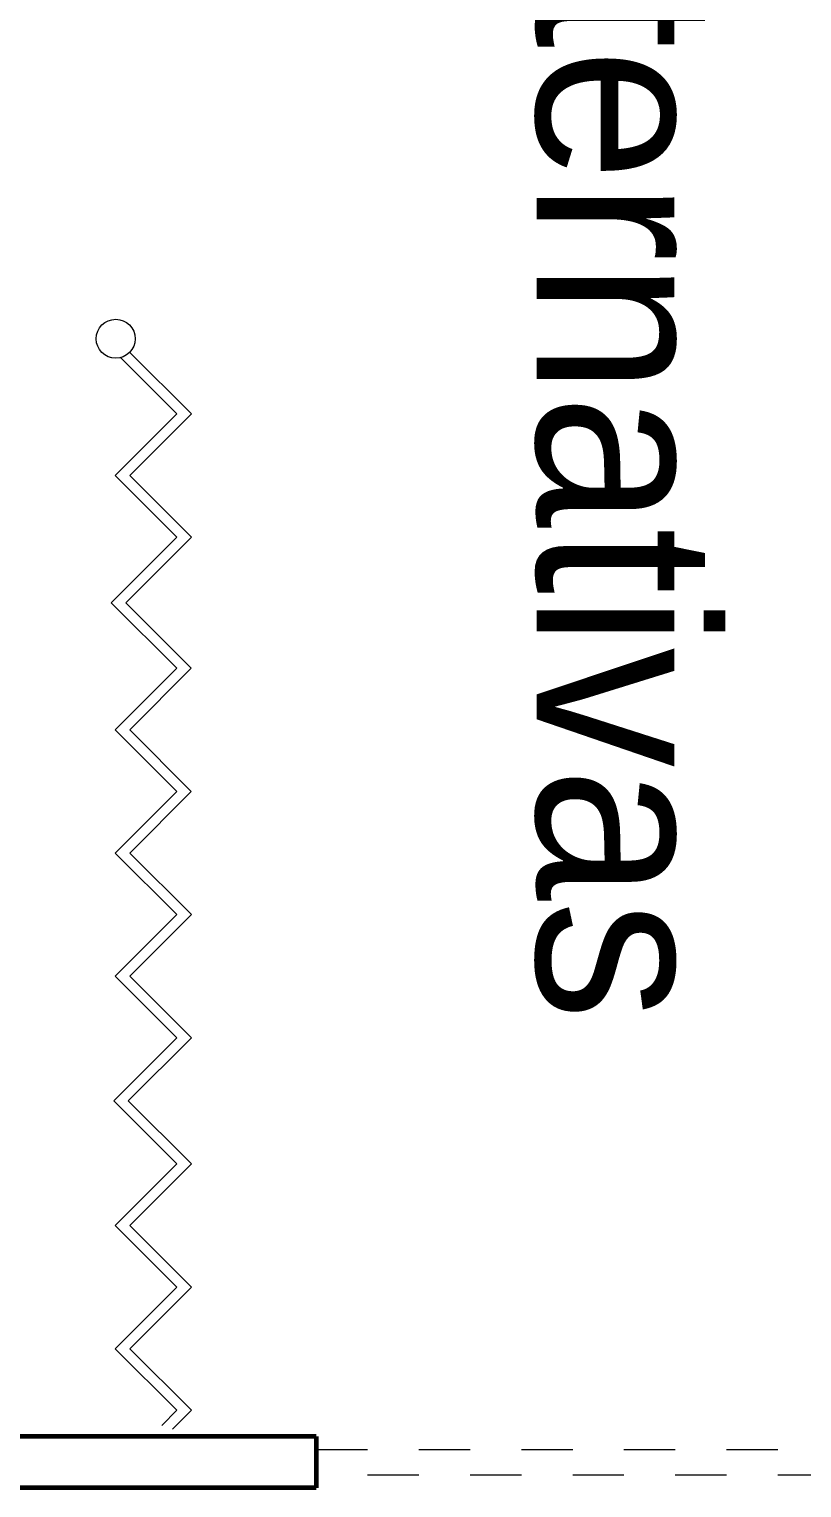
# Model space of a CAD drawing. Header units: metres. Extents: x 78 to 178, y -74 to 157.
# Drawn here: x 130.433 to 131.94, y 10.556 to 13.402 of the extents above; entities that cross this region are included whole.
import ezdxf

# ---------------------------------------------------------------- set-up
doc = ezdxf.new("R2010")
doc.units = ezdxf.units.M
doc.linetypes.add('ACAD_ISO03W100', pattern=[30, 12, -18])
for name, color, linetype, lineweight in [('envolvente', 164, 'Continuous', 60), ('mobiliario', 252, 'Continuous', 9), ('puertas', 15, 'Continuous', 9), ('Texto', 250, 'Continuous', 9)]:
    doc.layers.add(name, color=color, linetype=linetype, lineweight=lineweight)

# ---------------------------------------------------------------- blocks, each defined once
blk = doc.blocks.new('SDFKLJ')
at = {"layer": 'mobiliario', "ltscale": 0.8}
for p, q in [((2627.3319, 1469.0288), (2627.3141, 1468.98)), ((2627.354, 1469.031), (2627.3398, 1468.992)), ((2627.4739, 1468.9219), (2627.3141, 1468.98)), ((2627.4995, 1468.9338), (2627.3398, 1468.992)), ((2627.4739, 1468.9219), (2627.4157, 1468.7621)), ((2627.4995, 1468.9338), (2627.4414, 1468.7741)), ((2627.6011, 1468.716), (2627.4414, 1468.7741)), ((2627.5755, 1468.704), (2627.4157, 1468.7621)), ((2627.6011, 1468.716), (2627.543, 1468.5562)), ((2627.5755, 1468.704), (2627.5173, 1468.5443)), ((2627.6807, 1468.4848), (2627.5173, 1468.5443)), ((2627.7063, 1468.4968), (2627.543, 1468.5562)), ((2627.6807, 1468.4848), (2627.6212, 1468.3214)), ((2627.7063, 1468.4968), (2627.6469, 1468.3334)), ((2627.781, 1468.2633), (2627.6212, 1468.3214)), ((2627.8066, 1468.2752), (2627.6469, 1468.3334)), ((2627.781, 1468.2633), (2627.7229, 1468.1035)), ((2627.8066, 1468.2752), (2627.7485, 1468.1155)), ((2627.9082, 1468.0574), (2627.7485, 1468.1155)), ((2627.8826, 1468.0454), (2627.7229, 1468.1035)), ((2627.9082, 1468.0574), (2627.8501, 1467.8976)), ((2627.8826, 1468.0454), (2627.8245, 1467.8857)), ((2627.9842, 1467.8275), (2627.8245, 1467.8857)), ((2628.0098, 1467.8395), (2627.8501, 1467.8976)), ((2628.0098, 1467.8395), (2627.9517, 1467.6797)), ((2627.9842, 1467.8275), (2627.9261, 1467.6678)), ((2628.0958, 1467.606), (2627.9261, 1467.6678)), ((2628.1215, 1467.6179), (2627.9517, 1467.6797)), ((2628.0958, 1467.606), (2628.034, 1467.4362)), ((2628.1215, 1467.6179), (2628.0597, 1467.4481)), ((2628.1938, 1467.3781), (2628.034, 1467.4362)), ((2628.2194, 1467.39), (2628.0597, 1467.4481)), ((2628.1938, 1467.3781), (2628.1356, 1467.2183)), ((2628.2194, 1467.39), (2628.1613, 1467.2303)), ((2628.2954, 1467.1602), (2628.1356, 1467.2183)), ((2628.3073, 1467.1771), (2628.1613, 1467.2303))]:
    blk.add_line(p, q, dxfattribs=at)
at = {"layer": 'mobiliario'}
blk.add_circle((2628.3313, 1467.1476), 0.038, dxfattribs=at)

msp = doc.modelspace()

# ---------------------------------------------------------------- linework, layer by layer
at = {"layer": 'envolvente'}
for p, q in [((130.9932, 10.65601), (128.17855, 10.65601)), ((130.9932, 10.65601), (130.9932, 10.55601)), ((130.9932, 10.55601), (128.13713, 10.55601))]:
    msp.add_line(p, q, dxfattribs=at)
at = {"layer": 'puertas', "linetype": 'ACAD_ISO03W100', "ltscale": 0.004}
msp.add_lwpolyline([(130.9932, 10.58101), (130.9932, 10.63101), (131.9932, 10.63101), (131.9932, 10.58101)], close=True, dxfattribs=at)

# ---------------------------------------------------------------- block references
at = {"layer": 'mobiliario', "rotation": 154.9999999999998}
for p in [(3132.72271, 231.70431), (3134.49281, 231.70431)]:
    msp.add_blockref('SDFKLJ', p, dxfattribs=at)

# ---------------------------------------------------------------- texts
at = {"layer": 'Texto', "insert": (131.77255, 15.85823), "char_height": 0.3495215, "width": 4.6263042, "attachment_point": 1, "rotation": 270}
msp.add_mtext('Terapias Alternativas', dxfattribs=at)

doc.saveas('drawing.dxf')
